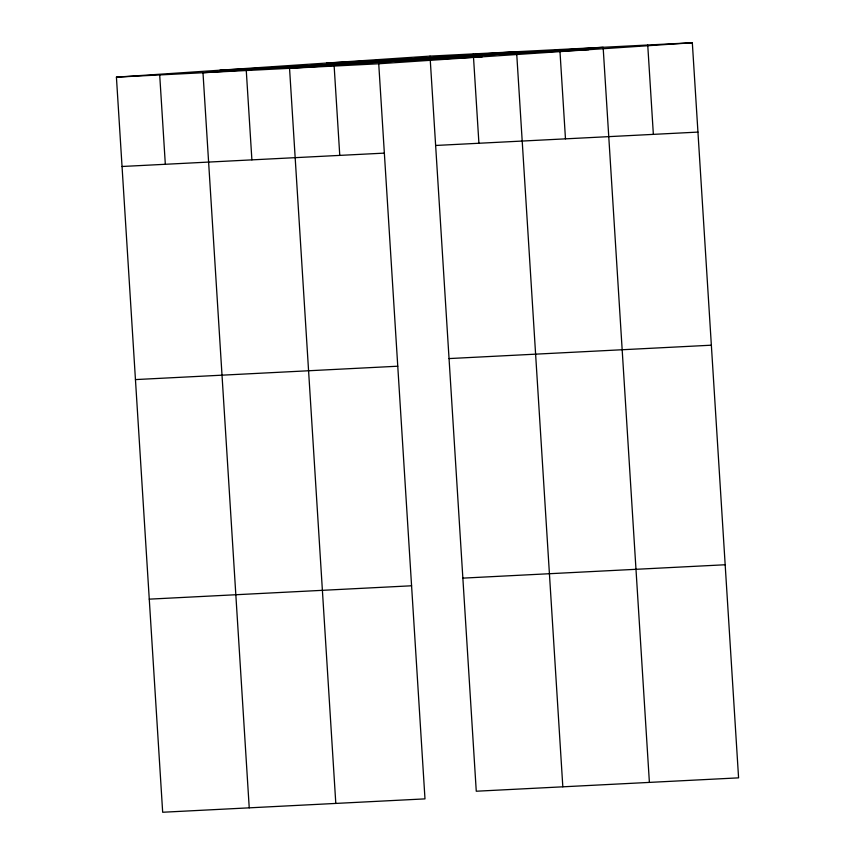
<?xml version="1.0" encoding="UTF-8"?>
<svg xmlns="http://www.w3.org/2000/svg" width="855" height="855" viewBox="0 0 855 855"><rect width="100%" height="100%" fill="white"/><g stroke="black" fill="none" stroke-linecap="round" stroke-linejoin="round"><path stroke-width="1.28" d="M116.419 77.142L378.733 63.772L424.988 798.88L162.674 812.25L116.419 77.142L430.012 56.12L692.326 42.75L738.581 777.858L476.267 791.228L430.012 56.12M378.733 63.772L692.326 42.75M326.524 63.056L588.839 49.686M219.906 70.206L482.22 56.836M435.633 145.468L697.947 132.097M122.041 166.49L384.355 153.12M449.046 358.576L711.36 345.196M135.453 379.588L397.767 366.218M462.854 578.13L725.168 564.76M149.262 599.152L411.576 585.782M647.737 45.026L653.359 134.374M649.394 782.411L603.138 47.292L289.546 68.315L335.801 803.422M559.854 49.505L565.476 138.852M562.825 786.814L516.58 51.706L202.988 72.728L249.233 807.836M473.296 53.918L478.918 143.266M334.145 66.038L339.766 155.396M246.272 70.527L251.894 159.874M159.703 74.93L165.325 164.288"/></g></svg>
